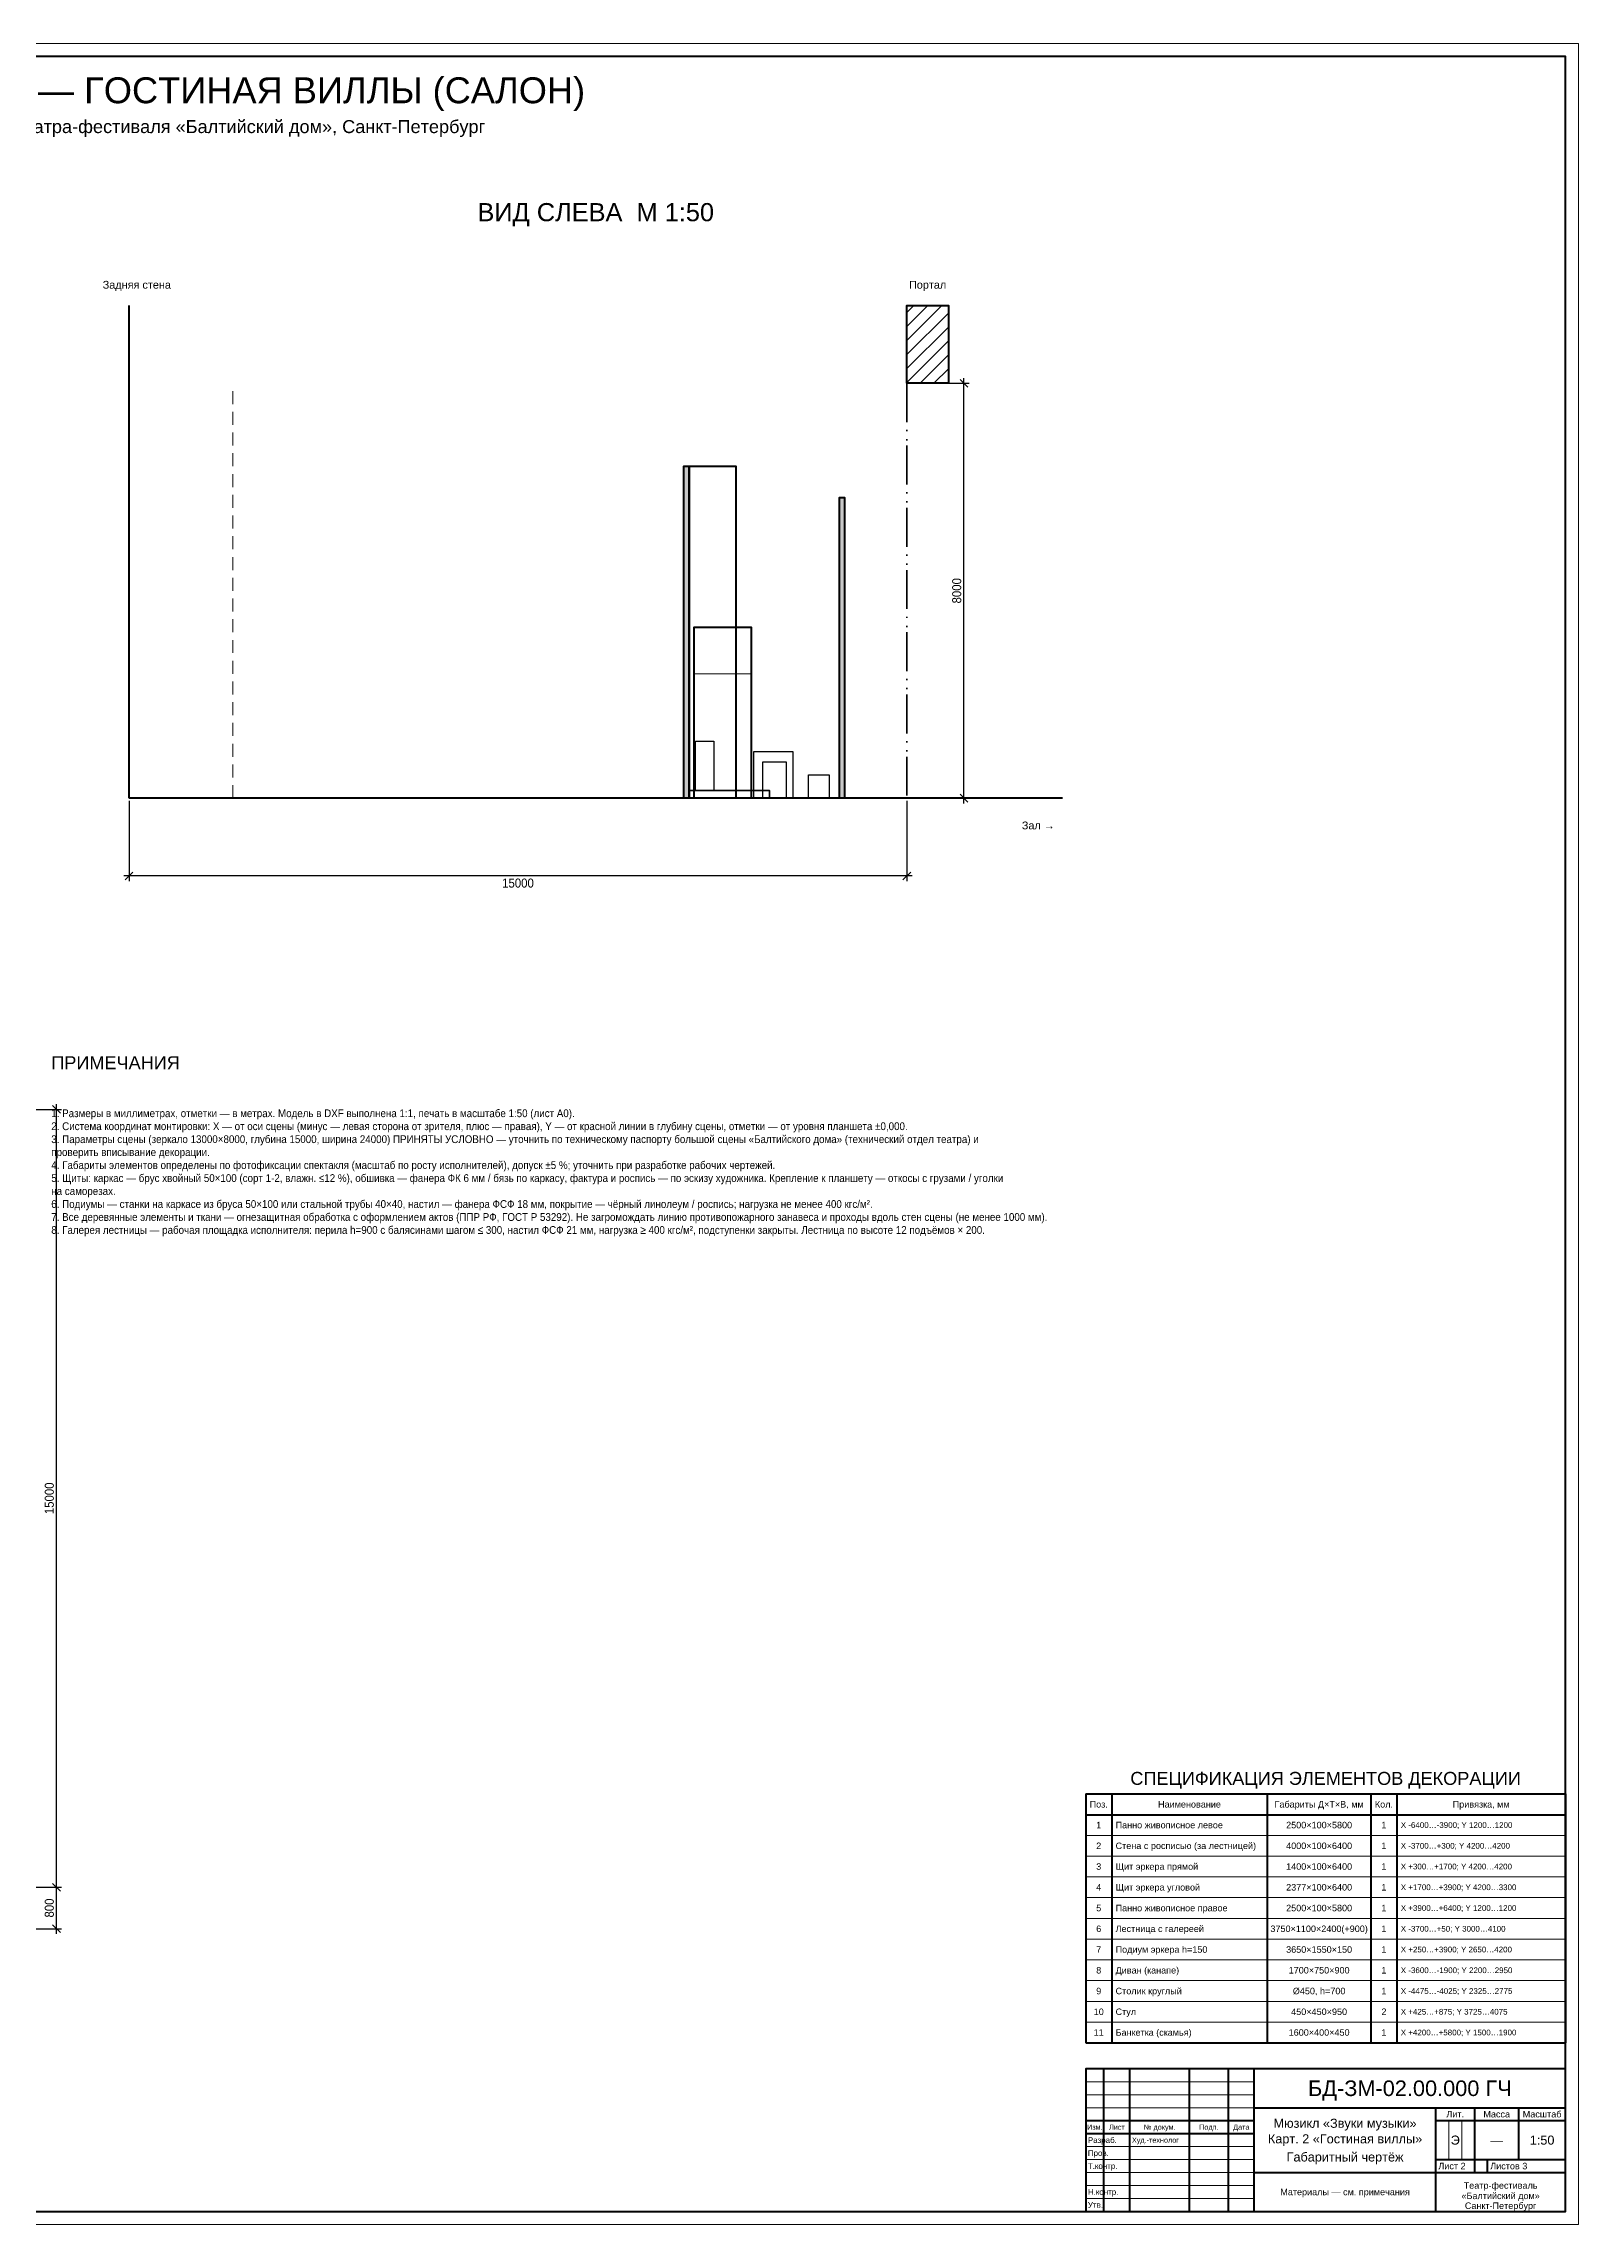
# Model space of a CAD drawing. Header units: millimetres. Extents: x 0 to 188350, y 0 to 42050.
# Drawn here: x 94302 to 123900, y 0 to 42050 of the extents above; entities that cross this region are included whole.
import ezdxf
from ezdxf.enums import TextEntityAlignment as Align

# ---------------------------------------------------------------- set-up
doc = ezdxf.new("R2010")
doc.units = ezdxf.units.MM
doc.header["$LTSCALE"] = 50
doc.linetypes.add('GOST_HIDDEN', pattern=[8, 5, -3])
doc.linetypes.add('GOST_PHANTOM', pattern=[24, 15, -3, 0.5, -3, 0.5, -2])
for name, color, linetype, lineweight in [('ДЕКОР_ДЕТАЛИ', 4, 'Continuous', 18), ('ДЕКОРАЦИЯ', 7, 'Continuous', 50), ('МЕБЕЛЬ', 6, 'Continuous', 25), ('НЕВИДИМЫЕ', 8, 'GOST_HIDDEN', 18), ('ПОДИУМЫ', 3, 'Continuous', 35), ('ПОРТАЛ', 1, 'GOST_PHANTOM', 35), ('РАЗМЕРЫ', 2, 'Continuous', 18), ('РАМКА', 7, 'Continuous', 50), ('СЦЕНА', 8, 'Continuous', 50), ('ТЕКСТ', 7, 'Continuous', 25), ('ШТРИХОВКА', 8, 'Continuous', 13)]:
    doc.layers.add(name, color=color, linetype=linetype, lineweight=lineweight)
doc.styles.add('RU', font='arial.ttf', dxfattribs={"width": 0.9})
doc.dimstyles.new('GOST_1-50', dxfattribs={"dimscale": 50, "dimtxt": 3.5, "dimasz": 2.5, "dimexe": 2, "dimexo": 1, "dimgap": 1, "dimtad": 1, "dimdec": 0, "dimtxsty": 'RU', "dimtsz": 1.5, "dimcen": 2.5, "dimdle": 2, "dimclrd": 2, "dimclre": 2, "dimazin": 3, "dimtfac": 1, "dimtmove": 0, "dimatfit": 3})

msp = doc.modelspace()

# ---------------------------------------------------------------- hatches: boundary and pattern name
at = {"layer": 'ШТРИХОВКА'}
h = msp.add_hatch(dxfattribs=at)
h.set_pattern_fill('ANSI31', scale=60)
h.paths.add_polyline_path([(111750, 35500), (110950, 35500), (110950, 37000), (111750, 37000)])
for points in [[(106750, 27500), (106650, 27500), (106650, 33900), (106750, 33900)], [(106750, 27500), (106650, 27500), (106650, 33900), (106750, 33900)], [(109750, 27500), (109650, 27500), (109650, 33300), (109750, 33300)], [(109750, 27500), (109650, 27500), (109650, 33300), (109750, 33300)]]:
    msp.add_hatch(color=8, dxfattribs=at).paths.add_polyline_path(points)

# ---------------------------------------------------------------- linework, layer by layer
at = {"layer": 'ДЕКОР_ДЕТАЛИ'}
msp.add_line((107950, 29900), (106850, 29900), dxfattribs=at)
at = {"layer": 'ДЕКОРАЦИЯ'}
for points in [[(106750, 27500), (106650, 27500), (106650, 33900), (106750, 33900)], [(106750, 27500), (106650, 27500), (106650, 33900), (106750, 33900)], [(106750, 27500), (106750, 33900), (107650, 33900), (107650, 27500)], [(109750, 27500), (109650, 27500), (109650, 33300), (109750, 33300)], [(109750, 27500), (109650, 27500), (109650, 33300), (109750, 33300)], [(107950, 27500), (106850, 27500), (106850, 30800), (107950, 30800)]]:
    msp.add_lwpolyline(points, close=True, dxfattribs=at)
at = {"layer": 'МЕБЕЛЬ'}
for points in [[(107225, 27650), (106875, 27650), (106875, 28600), (107225, 28600)], [(108750, 27500), (108000, 27500), (108000, 28400), (108750, 28400)], [(108625, 27500), (108175, 27500), (108175, 28200), (108625, 28200)], [(109450, 27500), (109050, 27500), (109050, 27950), (109450, 27950)]]:
    msp.add_lwpolyline(points, close=True, dxfattribs=at)
at = {"layer": 'НЕВИДИМЫЕ'}
msp.add_line((97950, 27500), (97950, 35500), dxfattribs=at)
at = {"layer": 'ПОДИУМЫ'}
msp.add_lwpolyline([(108300, 27500), (106750, 27500), (106750, 27650), (108300, 27650)], close=True, dxfattribs=at)
at = {"layer": 'ПОРТАЛ', "color": 1}
msp.add_line((110950, 35500), (110950, 27500), dxfattribs=at)
at = {"layer": 'РАМКА', "lineweight": 50}
for p, q in [((114400, 8300), (123650, 8300)), ((114400, 7900), (123650, 7900)), ((114400, 3500), (123650, 3500)), ((114750, 250), (114750, 3000)), ((115250, 250), (115250, 3000)), ((116400, 250), (116400, 3000)), ((117150, 250), (117150, 3000)), ((117650, 250), (117650, 3000)), ((117650, 2250), (123650, 2250)), ((121150, 250), (121150, 2250)), ((121900, 1000), (121900, 2250)), ((122750, 1250), (122750, 2250)), ((114400, 2000), (117650, 2000)), ((114400, 1750), (117650, 1750)), ((121150, 2000), (123650, 2000)), ((117650, 1000), (123650, 1000)), ((121150, 1250), (123650, 1250)), ((122150, 1000), (122150, 1250))]:
    msp.add_line(p, q, dxfattribs=at)
at = {"layer": 'РАМКА'}
for p, q in [((114400, 8300), (114400, 3500)), ((114900, 8300), (114900, 3500)), ((117900, 8300), (117900, 3500)), ((119900, 8300), (119900, 3500)), ((120400, 8300), (120400, 3500)), ((123650, 8300), (123650, 3500))]:
    msp.add_line(p, q, dxfattribs=at)
at = {"layer": 'РАМКА', "lineweight": 18}
for p, q in [((114400, 7500), (123650, 7500)), ((114400, 7100), (123650, 7100)), ((114400, 6700), (123650, 6700)), ((114400, 6300), (123650, 6300)), ((114400, 5900), (123650, 5900)), ((114400, 5500), (123650, 5500)), ((114400, 5100), (123650, 5100)), ((114400, 4700), (123650, 4700)), ((114400, 4300), (123650, 4300)), ((114400, 3900), (123650, 3900)), ((114400, 2750), (117650, 2750)), ((114400, 2500), (117650, 2500)), ((114400, 2250), (117650, 2250)), ((121400, 1250), (121400, 2000)), ((121650, 1250), (121650, 2000)), ((114400, 1500), (117650, 1500)), ((114400, 1250), (117650, 1250)), ((114400, 1000), (117650, 1000)), ((114400, 750), (117650, 750)), ((114400, 500), (117650, 500))]:
    msp.add_line(p, q, dxfattribs=at)
msp.add_lwpolyline([(64450, 0), (123900, 0), (123900, 42050), (64450, 42050)], close=True, dxfattribs=at)
at = {"layer": 'РАМКА'}
for points in [[(65450, 250), (123650, 250), (123650, 41800), (65450, 41800)], [(114400, 250), (123650, 250), (123650, 3000), (114400, 3000)]]:
    msp.add_lwpolyline(points, close=True, dxfattribs=at)
at = {"layer": 'СЦЕНА'}
msp.add_line((95950, 27500), (95950, 37000), dxfattribs=at)
at = {"layer": 'СЦЕНА', "lineweight": 70}
msp.add_line((113950, 27500), (95950, 27500), dxfattribs=at)
at = {"layer": 'СЦЕНА'}
msp.add_lwpolyline([(111750, 35500), (110950, 35500), (110950, 37000), (111750, 37000)], close=True, dxfattribs=at)

# ---------------------------------------------------------------- texts
at = {"layer": 'ТЕКСТ', "style": 'RU'}
for s, height, p in [('«ЗВУКИ МУЗЫКИ». КАРТИНА 2 — ГОСТИНАЯ ВИЛЛЫ (САЛОН)', 500, (94175, 41150)), ('Габаритный чертёж декорации на большой сцене театра-фестиваля «Балтийский дом», Санкт-Петербург', 250, (94175, 40450)), ('ВИД СЛЕВА  М 1:50', 350, (104950, 38800)), ('Задняя стена', 150, (96100, 37400)), ('Портал', 150, (111350, 37400)), ('СПЕЦИФИКАЦИЯ ЭЛЕМЕНТОВ ДЕКОРАЦИИ', 250, (119025, 8600)), ('Поз.', 125, (114650, 8100)), ('Наименование', 125, (116400, 8100)), ('Габариты Д×Т×В, мм', 125, (118900, 8100)), ('Кол.', 125, (120150, 8100)), ('Привязка, мм', 125, (122025, 8100)), ('1', 125, (114650, 7700)), ('2500×100×5800', 125, (118900, 7700)), ('1', 125, (120150, 7700)), ('2', 125, (114650, 7300)), ('4000×100×6400', 125, (118900, 7300)), ('1', 125, (120150, 7300)), ('3', 125, (114650, 6900)), ('1400×100×6400', 125, (118900, 6900)), ('1', 125, (120150, 6900)), ('4', 125, (114650, 6500)), ('2377×100×6400', 125, (118900, 6500)), ('1', 125, (120150, 6500)), ('5', 125, (114650, 6100)), ('2500×100×5800', 125, (118900, 6100)), ('1', 125, (120150, 6100)), ('6', 125, (114650, 5700)), ('3750×1100×2400(+900)', 125, (118900, 5700)), ('1', 125, (120150, 5700)), ('7', 125, (114650, 5300)), ('3650×1550×150', 125, (118900, 5300)), ('1', 125, (120150, 5300)), ('8', 125, (114650, 4900)), ('1700×750×900', 125, (118900, 4900)), ('1', 125, (120150, 4900)), ('9', 125, (114650, 4500)), ('Ø450, h=700', 125, (118900, 4500)), ('1', 125, (120150, 4500)), ('10', 125, (114650, 4100)), ('450×450×950', 125, (118900, 4100)), ('2', 125, (120150, 4100)), ('11', 125, (114650, 3700)), ('1600×400×450', 125, (118900, 3700)), ('1', 125, (120150, 3700)), ('БД-ЗМ-02.00.000 ГЧ', 300, (120650, 2625)), ('Лит.', 125, (121525, 2125)), ('Масса', 125, (122325, 2125)), ('Масштаб', 125, (123200, 2125)), ('Изм.', 100, (114575, 1875)), ('Лист', 100, (115000, 1875)), ('№ докум.', 100, (115825, 1875)), ('Подп.', 100, (116775, 1875)), ('Дата', 100, (117400, 1875)), ('Карт. 2 «Гостиная виллы»', 175, (119400, 1650)), ('Мюзикл «Звуки музыки»', 175, (119400, 1950)), ('Э', 175, (121525, 1625)), ('1:50', 175, (123200, 1625)), ('Габаритный чертёж', 175, (119400, 1300)), ('—', 175, (122325, 1625)), ('Материалы — см. примечания', 125, (119400, 625)), ('«Балтийский дом»', 125, (122400, 550)), ('Театр-фестиваль', 125, (122400, 750)), ('Санкт-Петербург', 125, (122400, 360))]:
    msp.add_text(s, height=height, dxfattribs=at).set_placement(p, align=Align.MIDDLE_CENTER)
msp.add_text('Зал →', height=150, dxfattribs=at).set_placement((113800, 27050), align=Align.TOP_RIGHT)
msp.add_text('ПРИМЕЧАНИЯ', height=250, dxfattribs=at).set_placement((94450, 22200), align=Align.BOTTOM_LEFT)
for s, height, p in [('Панно живописное левое', 125, (114975, 7700)), ('X -6400…-3900; Y 1200…1200', 110, (120475, 7700)), ('Стена с росписью (за лестницей)', 125, (114975, 7300)), ('X -3700…+300; Y 4200…4200', 110, (120475, 7300)), ('Щит эркера прямой', 125, (114975, 6900)), ('X +300…+1700; Y 4200…4200', 110, (120475, 6900)), ('Щит эркера угловой', 125, (114975, 6500)), ('X +1700…+3900; Y 4200…3300', 110, (120475, 6500)), ('Панно живописное правое', 125, (114975, 6100)), ('X +3900…+6400; Y 1200…1200', 110, (120475, 6100)), ('Лестница с галереей', 125, (114975, 5700)), ('X -3700…+50; Y 3000…4100', 110, (120475, 5700)), ('Подиум эркера h=150', 125, (114975, 5300)), ('X +250…+3900; Y 2650…4200', 110, (120475, 5300)), ('Диван (канапе)', 125, (114975, 4900)), ('X -3600…-1900; Y 2200…2950', 110, (120475, 4900)), ('Столик круглый', 125, (114975, 4500)), ('X -4475…-4025; Y 2325…2775', 110, (120475, 4500)), ('Стул', 125, (114975, 4100)), ('X +425…+875; Y 3725…4075', 110, (120475, 4100)), ('Банкетка (скамья)', 125, (114975, 3700)), ('X +4200…+5800; Y 1500…1900', 110, (120475, 3700)), ('Разраб.', 110, (114440, 1625)), ('Пров.', 110, (114440, 1375)), ('Худ.-технолог', 100, (115290, 1625)), ('Т.контр.', 110, (114440, 1125)), ('Лист 2', 125, (121200, 1125)), ('Листов 3', 125, (122200, 1125)), ('Утв.', 110, (114440, 375)), ('Н.контр.', 110, (114440, 625))]:
    msp.add_text(s, height=height, dxfattribs=at).set_placement(p, align=Align.MIDDLE_LEFT)
at = {"layer": 'ТЕКСТ', "insert": (94450, 21500), "char_height": 150, "width": 18500, "attachment_point": 1, "style": 'RU'}
msp.add_mtext('1. Размеры в миллиметрах, отметки — в метрах. Модель в DXF выполнена 1:1, печать в масштабе 1:50 (лист А0).\\P2. Система координат монтировки: X — от оси сцены (минус — левая сторона от зрителя, плюс — правая), Y — от красной линии в глубину сцены, отметки — от уровня планшета ±0,000.\\P3. Параметры сцены (зеркало 13000×8000, глубина 15000, ширина 24000) ПРИНЯТЫ УСЛОВНО — уточнить по техническому паспорту большой сцены «Балтийского дома» (технический отдел театра) и проверить вписывание декорации.\\P4. Габариты элементов определены по фотофиксации спектакля (масштаб по росту исполнителей), допуск ±5 %; уточнить при разработке рабочих чертежей.\\P5. Щиты: каркас — брус хвойный 50×100 (сорт 1-2, влажн. ≤12 %), обшивка — фанера ФК 6 мм / бязь по каркасу, фактура и роспись — по эскизу художника. Крепление к планшету — откосы с грузами / уголки на саморезах.\\P6. Подиумы — станки на каркасе из бруса 50×100 или стальной трубы 40×40, настил — фанера ФСФ 18 мм, покрытие — чёрный линолеум / роспись; нагрузка не менее 400 кгс/м².\\P7. Все деревянные элементы и ткани — огнезащитная обработка с оформлением актов (ППР РФ, ГОСТ Р 53292). Не загромождать линию противопожарного занавеса и проходы вдоль стен сцены (не менее 1000 мм).\\P8. Галерея лестницы — рабочая площадка исполнителя: перила h=900 с балясинами шагом ≤ 300, настил ФСФ 21 мм, нагрузка ≥ 400 кгс/м², подступенки закрыты. Лестница по высоте 12 подъёмов × 200.', dxfattribs=at)

# ---------------------------------------------------------------- dimensions: what is measured, and where the dimension line sits
at = {"layer": 'РАЗМЕРЫ'}
for base, p1, p2 in [((112050, 27500), (110950, 27500), (110950, 35500)), ((94550, 6500), (91450, 6500), (91450, 21500)), ((94550, 5700), (91450, 5700), (91450, 6500))]:
    msp.add_linear_dim(base=base, p1=p1, p2=p2, angle=90, dimstyle='GOST_1-50', dxfattribs=at).render()
msp.add_linear_dim(base=(110950, 26000), p1=(110950, 27500), p2=(95950, 27500), dimstyle='GOST_1-50', dxfattribs=at).render()

doc.saveas('drawing.dxf')
